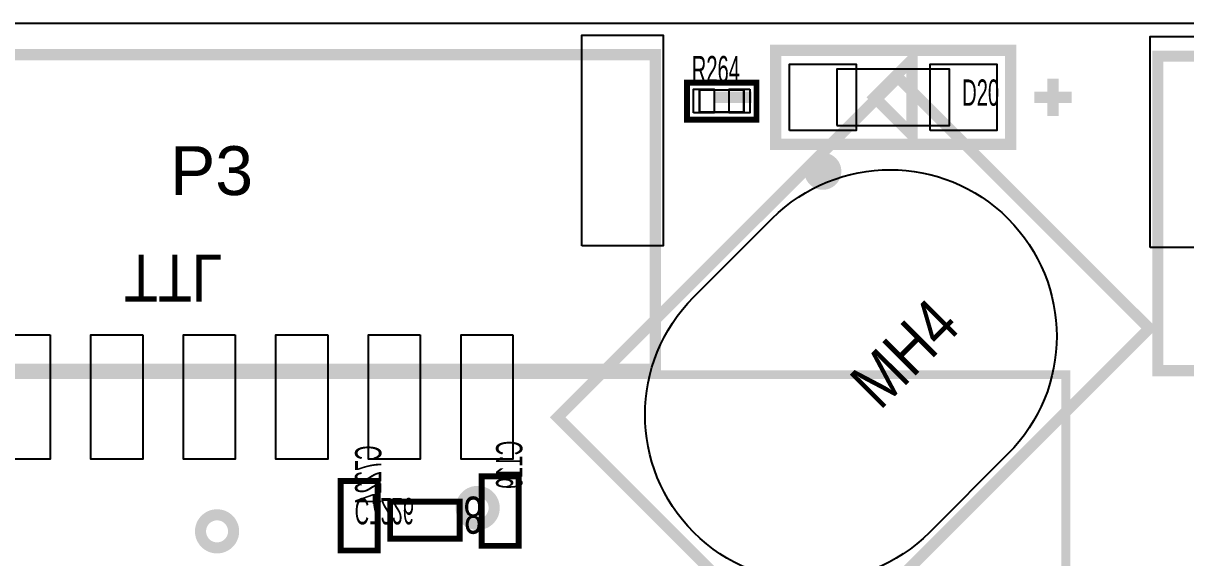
# Model space of a CAD drawing. Extents: x -3.1 to 73.5, y -0.1 to 42.
# Drawn here: x 43.22 to 58.92, y 34.78 to 42 of the extents above; entities that cross this region are included whole.
import ezdxf

# ---------------------------------------------------------------- set-up
doc = ezdxf.new("R2010")
doc.units = 0
for name, color, linetype in [('BG_OUTLINE', 7, 'CONTINUOUS'), ('PG_ASSEMBLY_TOP', 111, 'CONTINUOUS'), ('PG_SILKSCREEN_BOTTOM', 140, 'CONTINUOUS'), ('PG_SILKSCREEN_TOP', 254, 'CONTINUOUS'), ('PIN_TOP', 141, 'CONTINUOUS'), ('RD_SILKSCREEN_BOTTOM', 80, 'CONTINUOUS'), ('RD_SILKSCREEN_TOP', 230, 'CONTINUOUS')]:
    doc.layers.add(name, color=color, linetype=linetype)

msp = doc.modelspace()

# ---------------------------------------------------------------- linework, layer by layer
at = {"layer": 'BG_OUTLINE'}
msp.add_lwpolyline([(8.1534, 41.9989), (65.78854, 41.9989, -0.414214), (73.40854, 34.3789), (73.40854, 7.62, -0.414214), (65.78854, 0), (7.62, 0, -0.414214), (0, 7.62), (0, 34.3789, -0.414214), (7.62, 41.9989), (8.1534, 41.9989)], format="xyb", dxfattribs=at)
msp.add_lwpolyline([(8.1534, 41.9989), (65.78854, 41.9989, -0.414214), (73.40854, 34.3789), (73.40854, 7.62, -0.414214), (65.78854, 0), (7.62, 0, -0.414214), (0, 7.62), (0, 34.3789, -0.414214), (7.62, 41.9989)], format="xyb", close=True, dxfattribs=at)
msp.add_lwpolyline([(8.1534, 41.9989), (65.78854, 41.9989, -0.414214), (73.40854, 34.3789), (73.40854, 7.62, -0.414214), (65.78854, 0), (7.62, 0, -0.414214), (0, 7.62), (0, 34.3789, -0.414214), (7.62, 41.9989)], format="xyb", close=True, dxfattribs=at)
msp.add_lwpolyline([(8.1534, 41.9989), (65.78854, 41.9989, -0.414214), (73.40854, 34.3789), (73.40854, 7.62, -0.414214), (65.78854, 0), (7.62, 0, -0.414214), (0, 7.62), (0, 34.3789, -0.414214), (7.62, 41.9989)], format="xyb", close=True, dxfattribs=at)
at = {"layer": 'PG_ASSEMBLY_TOP'}
for points, const_width in [([(58.429677, 37.875337), (53.833573, 33.279232), (50.439472, 36.673333), (55.035577, 41.269437), (58.429677, 37.875337)], 0.150089), ([(52.954199, 41.097352), (52.354201, 41.097352), (52.354201, 40.797328), (52.954199, 40.797328), (52.954199, 41.097352)], 0.029997)]:
    msp.add_lwpolyline(points, dxfattribs=dict(at, const_width=const_width))
msp.add_lwpolyline([(54.20868, 40.61714), (55.73268, 40.61714), (55.73268, 41.37914), (54.20868, 41.37914), (54.20868, 40.61714)], dxfattribs=at)
at = {"layer": 'PG_SILKSCREEN_BOTTOM'}
for points, const_width in [([(38.457861, 41.57439), (51.757859, 41.57439), (51.757859, 37.324386), (38.457861, 37.324386), (38.457861, 41.57439)], 0.150012), ([(58.547356, 41.55407), (66.847364, 41.55407), (66.847364, 37.304066), (58.547356, 37.304066), (58.547356, 41.55407)], 0.150012), ([(57.303594, 37.249557), (7.123608, 37.249557), (7.123608, 3.969563), (57.563588, 3.969563), (57.563588, 8.909558), (60.5536, 8.909558), (60.5536, 32.439559), (57.303594, 32.439559), (57.303594, 37.249557)], 0.11999), ([(47.507068, 34.874098), (47.507068, 35.814102), (48.007092, 35.814102), (48.007092, 34.874098), (47.507068, 34.874098), (47.507068, 35.154108)], 0.08001), ([(47.507068, 35.724109), (47.507068, 35.814102), (47.597085, 35.814102)], 0.08001), ([(47.917075, 35.814102), (48.007092, 35.814102), (48.007092, 35.724109)], 0.08001), ([(49.412068, 34.937598), (49.412068, 35.877602), (49.912092, 35.877602), (49.912092, 34.937598), (49.412068, 34.937598), (49.412068, 35.217608)], 0.08001), ([(49.412068, 35.787609), (49.412068, 35.877602), (49.502085, 35.877602)], 0.08001), ([(49.822075, 35.877602), (49.912092, 35.877602), (49.912092, 35.787609)], 0.08001), ([(49.116082, 35.033128), (48.176078, 35.033128), (48.176078, 35.533152), (49.116082, 35.533152), (49.116082, 35.033128), (48.836072, 35.033128)], 0.08001), ([(48.176078, 35.443135), (48.176078, 35.533152), (48.266071, 35.533152)], 0.08001), ([(49.026089, 35.533152), (49.116082, 35.533152), (49.116082, 35.443135)], 0.08001), ([(48.266071, 35.033128), (48.176078, 35.033128), (48.176078, 35.123145)], 0.08001), ([(49.116082, 35.123145), (49.116082, 35.033128), (49.026089, 35.033128)], 0.08001), ([(49.502085, 34.937598), (49.412068, 34.937598), (49.412068, 35.027591)], 0.08001), ([(49.912092, 35.027591), (49.912092, 34.937598), (49.822075, 34.937598)], 0.08001), ([(47.597085, 34.874098), (47.507068, 34.874098), (47.507068, 34.964091)], 0.08001), ([(48.007092, 34.964091), (48.007092, 34.874098), (47.917075, 34.874098)], 0.08001)]:
    msp.add_lwpolyline(points, dxfattribs=dict(at, const_width=const_width))
at = {"layer": 'PG_SILKSCREEN_BOTTOM', "const_width": 0.150012}
msp.add_lwpolyline([(46.06097, 35.132874, 0.999972), (45.613777, 35.132874, 1.000028), (46.06097, 35.132874)], format="xyb", dxfattribs=at)
at = {"layer": 'PG_SILKSCREEN_TOP'}
for points, const_width in [([(51.757859, 41.57439), (38.457861, 41.57439), (38.457861, 37.324386), (51.757859, 37.324386), (51.757859, 41.57439)], 0.150012), ([(54.78018, 40.36314), (56.55818, 40.36314), (56.55818, 41.63314), (53.38318, 41.63314), (53.38318, 40.36314), (54.78018, 40.36314)], 0.1524), ([(66.847364, 41.55407), (58.547356, 41.55407), (58.547356, 37.304066), (66.847364, 37.304066), (66.847364, 41.55407)], 0.150012), ([(55.22468, 41.50614), (54.71668, 40.99814), (55.22468, 40.49014), (55.22468, 41.50614)], 0.1524), ([(58.429677, 37.875337), (53.833573, 33.279232), (50.439472, 36.673333), (55.035577, 41.269437), (58.429677, 37.875337)], 0.150089), ([(57.12968, 41.25214), (57.12968, 40.74414)], 0.1524), ([(52.184198, 40.697328), (53.124202, 40.697328), (53.124202, 41.197352), (52.184198, 41.197352), (52.184198, 40.697328), (52.464208, 40.697328)], 0.08001), ([(52.274191, 41.197352), (52.184198, 41.197352), (52.184198, 41.107335)], 0.08001), ([(53.124202, 41.107335), (53.124202, 41.197352), (53.034209, 41.197352)], 0.08001), ([(53.06568, 40.99814), (52.55768, 40.99814)], 0.1524), ([(56.87568, 40.99814), (57.38368, 40.99814)], 0.1524), ([(52.184198, 40.787345), (52.184198, 40.697328), (52.274191, 40.697328)], 0.08001), ([(53.034209, 40.697328), (53.124202, 40.697328), (53.124202, 40.787345)], 0.08001)]:
    msp.add_lwpolyline(points, dxfattribs=dict(at, const_width=const_width))
for points, const_width in [([(54.145688, 39.998142, -1.000016), (53.895676, 39.998142, -0.999984), (54.145688, 39.998142)], 0.249911), ([(49.581359, 35.449383, 0.999987), (49.13437, 35.449383, 1.000013), (49.581359, 35.449383)], 0.150089)]:
    msp.add_lwpolyline(points, format="xyb", dxfattribs=dict(at, const_width=const_width))
at = {"layer": 'PIN_TOP'}
for points in [[(50.76284, 38.989356), (50.76284, 41.839363), (51.862838, 41.839363), (51.862838, 38.989356)], [(58.442352, 38.969036), (58.442352, 41.819043), (59.54235, 41.819043), (59.54235, 38.969036)], [(53.570708, 40.548179), (53.570708, 41.448076), (54.470605, 41.448076), (54.470605, 40.548179)], [(55.47073, 40.548179), (55.47073, 41.448076), (56.370626, 41.448076), (56.370626, 40.548179)], [(52.274191, 40.787345), (52.274191, 41.107335), (52.5542, 41.107335), (52.5542, 40.787345)], [(53.034209, 41.107335), (53.034209, 40.787345), (52.7542, 40.787345), (52.7542, 41.107335)], [(43.582857, 37.789383), (43.582857, 36.109377), (42.882858, 36.109377), (42.882858, 37.789383)], [(44.832867, 37.789383), (44.832867, 36.109377), (44.132868, 36.109377), (44.132868, 37.789383)], [(46.082852, 37.789383), (46.082852, 36.109377), (45.382853, 36.109377), (45.382853, 37.789383)], [(47.332862, 37.789383), (47.332862, 36.109377), (46.632863, 36.109377), (46.632863, 37.789383)], [(48.582847, 37.789383), (48.582847, 36.109377), (47.882848, 36.109377), (47.882848, 37.789383)], [(49.832857, 37.789383), (49.832857, 36.109377), (49.132858, 36.109377), (49.132858, 37.789383)]]:
    msp.add_lwpolyline(points, close=True, dxfattribs=at)
msp.add_lwpolyline([(52.277864, 38.29967), (53.33845, 39.360256, -1), (56.520496, 36.17821), (55.45991, 35.117624, -1)], format="xyb", close=True, dxfattribs=at)

# ---------------------------------------------------------------- texts
at = {"layer": 'PG_SILKSCREEN_BOTTOM', "text_generation_flag": 2, "width": 0.699883}
msp.add_text('8', height=0.500101, rotation=180, dxfattribs=at).set_placement((49.167364, 35.601783))
at = {"layer": 'RD_SILKSCREEN_BOTTOM', "text_generation_flag": 2}
for s, height, rotation, width, p in [('TTL', 0.635, 180, 0.88, (44.583756, 38.87277)), ('C7224', 0.3556, 90, 0.572143, (48.057079, 36.294111)), ('C119', 0.3556, 90, 0.572143, (49.962079, 36.357611)), ('C7226', 0.3556, 180, 0.572143, (47.696069, 35.583139))]:
    msp.add_text(s, height=height, rotation=rotation, dxfattribs=dict(at, width=width)).set_placement(p)
at = {"layer": 'RD_SILKSCREEN_TOP'}
for s, height, width, p in [('R264', 0.3556, 0.572143, (52.25034, 41.20134)), ('D20', 0.3556, 0.572143, (55.90286, 40.88384)), ('P3', 0.6604, 1.038462, (45.20184, 39.67734))]:
    msp.add_text(s, height=height, dxfattribs=dict(at, width=width)).set_placement(p)
at = {"layer": 'RD_SILKSCREEN_TOP', "width": 0.88}
msp.add_text('MH4', height=0.635, rotation=45, dxfattribs=at).set_placement((54.79034, 36.75634))

doc.saveas('drawing.dxf')
